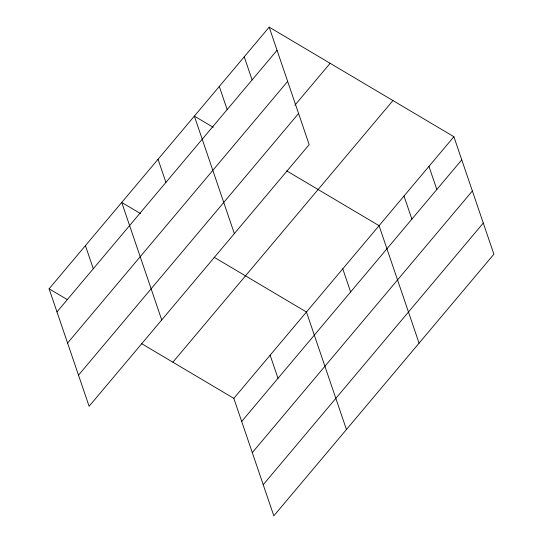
<?xml version="1.0" encoding="UTF-8"?>
<svg xmlns="http://www.w3.org/2000/svg" width="543" height="543" viewBox="0 0 543 543"><rect width="100%" height="100%" fill="white"/><g stroke="black" fill="none" stroke-linecap="round" stroke-linejoin="round"><path stroke-width="0.81" d="M269.179 27.15L309.177 144.642L89.106 406.286L49.108 288.795L269.179 27.15L453.894 136.714L493.892 254.205L273.821 515.85L233.823 398.358L141.465 343.576M56.974 311.913L277.052 50.268M67.576 343.054L287.654 81.409M294.89 105.206L330.137 63.307M78.504 375.145L298.575 113.501M172.864 362.201L392.942 100.557M233.823 398.358L453.894 136.714M241.689 421.477L461.767 159.832M252.291 452.618L472.369 190.973M263.219 484.709L483.29 223.058M213.223 127.3L194.353 116.107L234.352 233.599M286.711 170.889L379.068 225.671L419.067 343.162M140.596 213.643L121.734 202.451L161.726 319.942M214.091 257.233L306.449 312.015L346.441 429.506M49.108 288.795L67.251 299.56M428.956 166.368L436.823 189.48M404.012 196.016L411.886 219.134M342.762 268.846L350.629 291.958M244.241 56.805L252.108 79.923M219.297 86.459L227.164 109.571M270.136 355.19L278.002 378.301M158.04 159.282L165.914 182.4M85.421 245.626L93.287 268.744"/></g></svg>
